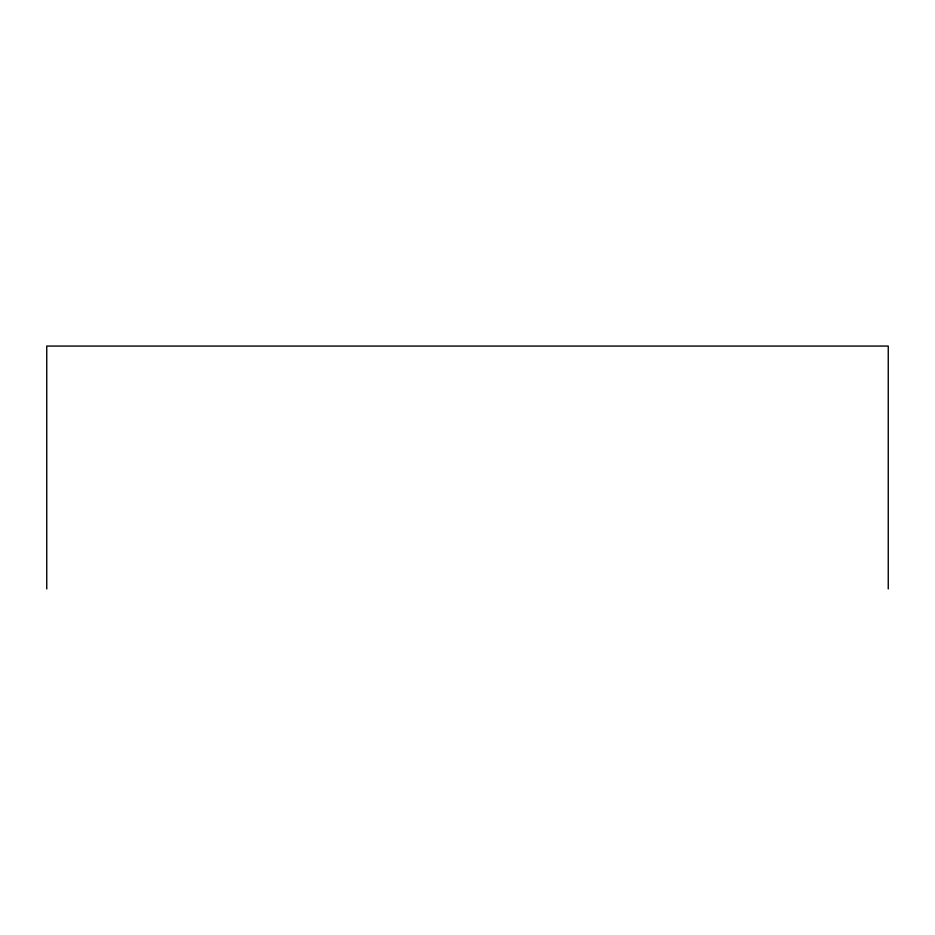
<?xml version="1.0" encoding="UTF-8"?>
<svg xmlns="http://www.w3.org/2000/svg" width="935" height="935" viewBox="0 0 935 935"><rect width="100%" height="100%" fill="white"/><g stroke="black" fill="none" stroke-linecap="round" stroke-linejoin="round"><path stroke-width="1.4" d="M888.25 588.933L888.25 346.067L46.75 346.067L46.75 588.933"/></g></svg>
